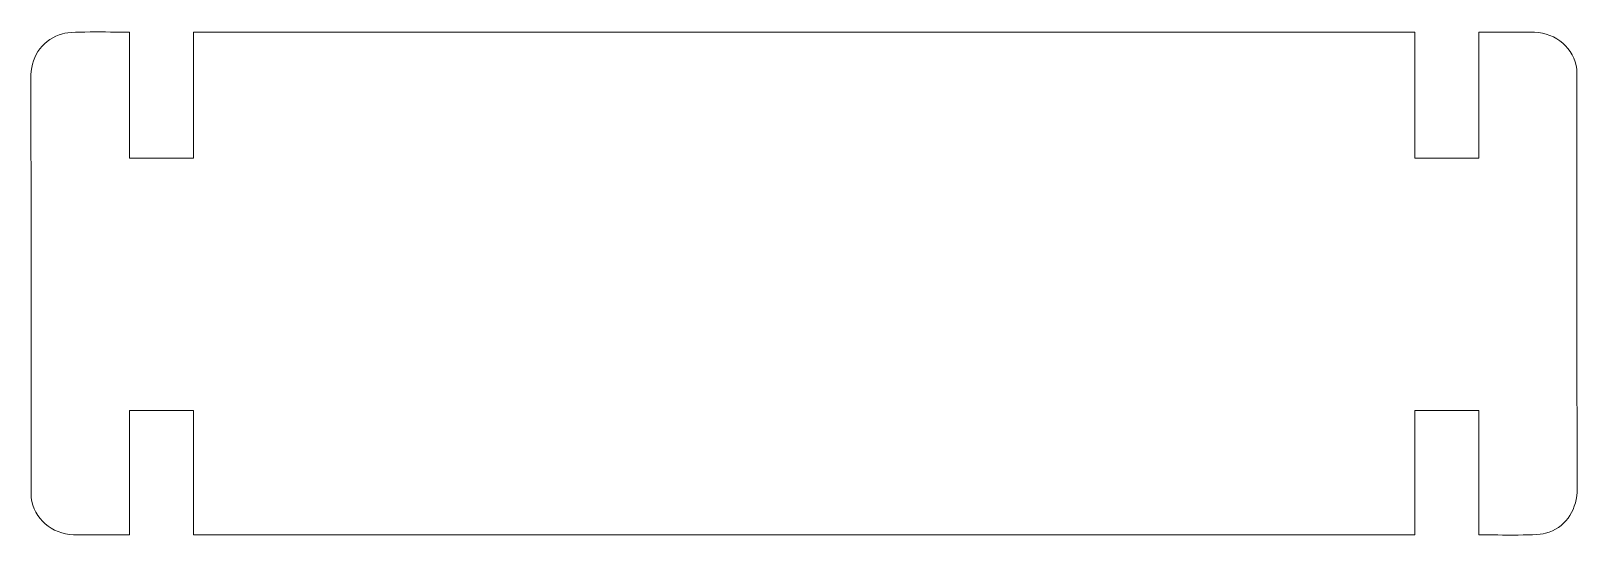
# Model space of a CAD drawing. Header units: centimetres. Extents: x -48.4 to 34, y -21.6 to 8.
# Drawn here: x 18.12 to 25.37, y -9.09 to -6.72 of the extents above; entities that cross this region are included whole.
import ezdxf

# ---------------------------------------------------------------- set-up
doc = ezdxf.new("R2010")
doc.units = ezdxf.units.CM
doc.header["$MEASUREMENT"] = 0
doc.layers.add('Camada 1', color=7, linetype='Continuous')

msp = doc.modelspace()

# ---------------------------------------------------------------- linework, layer by layer
at = {"layer": 'Camada 1', "color": 5, "lineweight": 9}
msp.add_open_spline([(25.37078, -8.88277), (25.37021, -8.22171), (25.36964, -7.56065), (25.36907, -6.89959), (25.36907, -6.89959), (25.35602, -6.80039), (25.2744, -6.72912), (25.17082, -6.72573), (25.17082, -6.72573), (25.08367, -6.72573), (24.99652, -6.72573), (24.90937, -6.72573), (24.90937, -6.72573), (24.90937, -6.92286), (24.90937, -7.11999), (24.90937, -7.31712), (24.90937, -7.31712), (24.80939, -7.31712), (24.7094, -7.31712), (24.60942, -7.31712), (24.60942, -7.31712), (24.60942, -7.11999), (24.60942, -6.92286), (24.60942, -6.72573), (24.60942, -6.72573), (22.70091, -6.72573), (20.79241, -6.72573), (18.8839, -6.72573), (18.8839, -6.72573), (18.8839, -6.92286), (18.8839, -7.11999), (18.8839, -7.31712), (18.8839, -7.31712), (18.78392, -7.31712), (18.68393, -7.31712), (18.58395, -7.31712), (18.58395, -7.31712), (18.58395, -7.11999), (18.58395, -6.92286), (18.58395, -6.72573), (18.58395, -6.72573), (18.52435, -6.72573), (18.31806, -6.7195), (18.26938, -6.73254), (18.26938, -6.73254), (18.18129, -6.75614), (18.12419, -6.83294), (18.12116, -6.9257), (18.12116, -6.9257), (18.12173, -7.58676), (18.1223, -8.24781), (18.12287, -8.90887), (18.12287, -8.90887), (18.13594, -9.00808), (18.21753, -9.07935), (18.32113, -9.08274), (18.32113, -9.08274), (18.40874, -9.08274), (18.49634, -9.08274), (18.58395, -9.08274), (18.58395, -9.08274), (18.58395, -8.88846), (18.58395, -8.69419), (18.58395, -8.49991), (18.58395, -8.49991), (18.68393, -8.49991), (18.78392, -8.49991), (18.8839, -8.49991), (18.8839, -8.49991), (18.8839, -8.69419), (18.8839, -8.88846), (18.8839, -9.08274), (18.8839, -9.08274), (20.79241, -9.08274), (22.70091, -9.08274), (24.60942, -9.08274), (24.60942, -9.08274), (24.60942, -8.88846), (24.60942, -8.69419), (24.60942, -8.49991), (24.60942, -8.49991), (24.7094, -8.49991), (24.80939, -8.49991), (24.90937, -8.49991), (24.90937, -8.49991), (24.90937, -8.69419), (24.90937, -8.88846), (24.90937, -9.08274), (24.90937, -9.08274), (24.96879, -9.08274), (25.17394, -9.08896), (25.22257, -9.07593), (25.22257, -9.07593), (25.31368, -9.05152), (25.3646, -8.97706), (25.37078, -8.88277)], degree=3, knots=[0, 0, 0, 0, 0.04, 0.04, 0.04, 0.04, 0.08, 0.08, 0.08, 0.08, 0.12, 0.12, 0.12, 0.12, 0.16, 0.16, 0.16, 0.16, 0.2, 0.2, 0.2, 0.2, 0.24, 0.24, 0.24, 0.24, 0.28, 0.28, 0.28, 0.28, 0.32, 0.32, 0.32, 0.32, 0.36, 0.36, 0.36, 0.36, 0.4, 0.4, 0.4, 0.4, 0.44, 0.44, 0.44, 0.44, 0.48, 0.48, 0.48, 0.48, 0.52, 0.52, 0.52, 0.52, 0.56, 0.56, 0.56, 0.56, 0.6, 0.6, 0.6, 0.6, 0.64, 0.64, 0.64, 0.64, 0.68, 0.68, 0.68, 0.68, 0.72, 0.72, 0.72, 0.72, 0.76, 0.76, 0.76, 0.76, 0.8, 0.8, 0.8, 0.8, 0.84, 0.84, 0.84, 0.84, 0.88, 0.88, 0.88, 0.88, 0.92, 0.92, 0.92, 0.92, 1, 1, 1, 1], dxfattribs=at)

doc.saveas('drawing.dxf')
